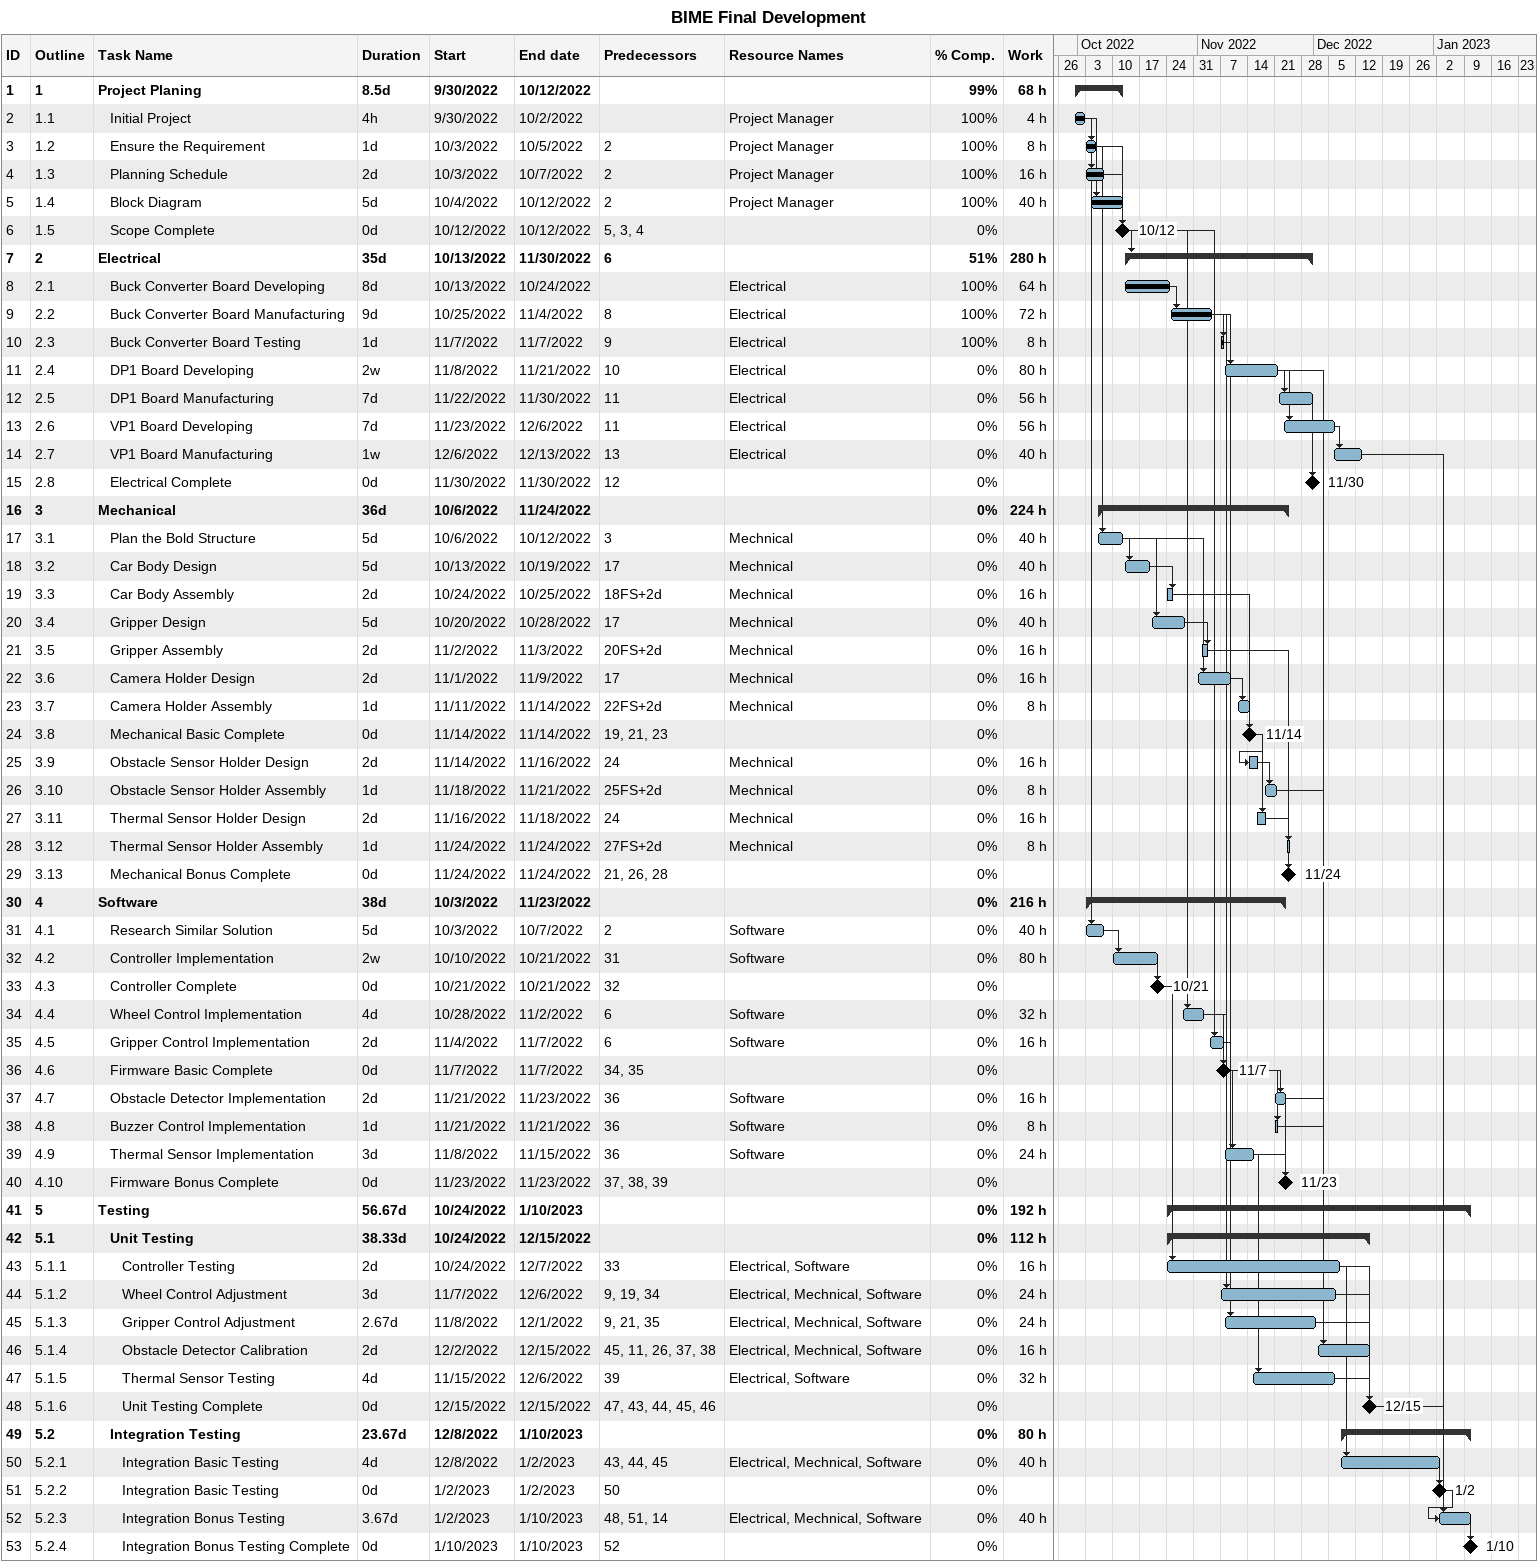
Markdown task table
BIME Final Development

| ID | WBS | Task | Duration | Start | Finish | Predecessors | Resources | % complete | Work (h) |
|---|---|---|---|---|---|---|---|---|---|
| 1 | 1 | **Project Planing** | 8.5d | 2022-09-30 | 2022-10-12 |  |  | 99 | 68 |
| 2 | 1.1 | Initial Project | 4h | 2022-09-30 | 2022-10-02 |  | Project Manager | 100 | 4 |
| 3 | 1.2 | Ensure the Requirement | 1d | 2022-10-03 | 2022-10-05 | 2 | Project Manager | 100 | 8 |
| 4 | 1.3 | Planning Schedule | 2d | 2022-10-03 | 2022-10-07 | 2 | Project Manager | 100 | 16 |
| 5 | 1.4 | Block Diagram | 5d | 2022-10-04 | 2022-10-12 | 2 | Project Manager | 100 | 40 |
| 6 | 1.5 | Scope Complete | 0d | 2022-10-12 | 2022-10-12 | 5, 3, 4 |  | 0 |  |
| 7 | 2 | **Electrical** | 35d | 2022-10-13 | 2022-11-30 | 6 |  | 51 | 280 |
| 8 | 2.1 | Buck Converter Board Developing | 8d | 2022-10-13 | 2022-10-24 |  | Electrical | 100 | 64 |
| 9 | 2.2 | Buck Converter Board Manufacturing | 9d | 2022-10-25 | 2022-11-04 | 8 | Electrical | 100 | 72 |
| 10 | 2.3 | Buck Converter Board Testing | 1d | 2022-11-07 | 2022-11-07 | 9 | Electrical | 100 | 8 |
| 11 | 2.4 | DP1 Board Developing | 2w | 2022-11-08 | 2022-11-21 | 10 | Electrical | 0 | 80 |
| 12 | 2.5 | DP1 Board Manufacturing | 7d | 2022-11-22 | 2022-11-30 | 11 | Electrical | 0 | 56 |
| 13 | 2.6 | VP1 Board Developing | 7d | 2022-11-23 | 2022-12-06 | 11 | Electrical | 0 | 56 |
| 14 | 2.7 | VP1 Board Manufacturing | 1w | 2022-12-06 | 2022-12-13 | 13 | Electrical | 0 | 40 |
| 15 | 2.8 | Electrical Complete | 0d | 2022-11-30 | 2022-11-30 | 12 |  | 0 |  |
| 16 | 3 | **Mechanical** | 36d | 2022-10-06 | 2022-11-24 |  |  | 0 | 224 |
| 17 | 3.1 | Plan the Bold Structure | 5d | 2022-10-06 | 2022-10-12 | 3 | Mechnical | 0 | 40 |
| 18 | 3.2 | Car Body Design | 5d | 2022-10-13 | 2022-10-19 | 17 | Mechnical | 0 | 40 |
| 19 | 3.3 | Car Body Assembly | 2d | 2022-10-24 | 2022-10-25 | 18FS+2d | Mechnical | 0 | 16 |
| 20 | 3.4 | Gripper Design | 5d | 2022-10-20 | 2022-10-28 | 17 | Mechnical | 0 | 40 |
| 21 | 3.5 | Gripper Assembly | 2d | 2022-11-02 | 2022-11-03 | 20FS+2d | Mechnical | 0 | 16 |
| 22 | 3.6 | Camera Holder Design | 2d | 2022-11-01 | 2022-11-09 | 17 | Mechnical | 0 | 16 |
| 23 | 3.7 | Camera Holder Assembly | 1d | 2022-11-11 | 2022-11-14 | 22FS+2d | Mechnical | 0 | 8 |
| 24 | 3.8 | Mechanical Basic Complete | 0d | 2022-11-14 | 2022-11-14 | 19, 21, 23 |  | 0 |  |
| 25 | 3.9 | Obstacle Sensor Holder Design | 2d | 2022-11-14 | 2022-11-16 | 24 | Mechnical | 0 | 16 |
| 26 | 3.10 | Obstacle Sensor Holder Assembly | 1d | 2022-11-18 | 2022-11-21 | 25FS+2d | Mechnical | 0 | 8 |
| 27 | 3.11 | Thermal Sensor Holder Design | 2d | 2022-11-16 | 2022-11-18 | 24 | Mechnical | 0 | 16 |
| 28 | 3.12 | Thermal Sensor Holder Assembly | 1d | 2022-11-24 | 2022-11-24 | 27FS+2d | Mechnical | 0 | 8 |
| 29 | 3.13 | Mechanical Bonus Complete | 0d | 2022-11-24 | 2022-11-24 | 21, 26, 28 |  | 0 |  |
| 30 | 4 | **Software** | 38d | 2022-10-03 | 2022-11-23 |  |  | 0 | 216 |
| 31 | 4.1 | Research Similar Solution | 5d | 2022-10-03 | 2022-10-07 | 2 | Software | 0 | 40 |
| 32 | 4.2 | Controller Implementation | 2w | 2022-10-10 | 2022-10-21 | 31 | Software | 0 | 80 |
| 33 | 4.3 | Controller Complete | 0d | 2022-10-21 | 2022-10-21 | 32 |  | 0 |  |
| 34 | 4.4 | Wheel Control Implementation | 4d | 2022-10-28 | 2022-11-02 | 6 | Software | 0 | 32 |
| 35 | 4.5 | Gripper Control Implementation | 2d | 2022-11-04 | 2022-11-07 | 6 | Software | 0 | 16 |
| 36 | 4.6 | Firmware Basic Complete | 0d | 2022-11-07 | 2022-11-07 | 34, 35 |  | 0 |  |
| 37 | 4.7 | Obstacle Detector Implementation | 2d | 2022-11-21 | 2022-11-23 | 36 | Software | 0 | 16 |
| 38 | 4.8 | Buzzer Control Implementation | 1d | 2022-11-21 | 2022-11-21 | 36 | Software | 0 | 8 |
| 39 | 4.9 | Thermal Sensor Implementation | 3d | 2022-11-08 | 2022-11-15 | 36 | Software | 0 | 24 |
| 40 | 4.10 | Firmware Bonus Complete | 0d | 2022-11-23 | 2022-11-23 | 37, 38, 39 |  | 0 |  |
| 41 | 5 | **Testing** | 56.67d | 2022-10-24 | 2023-01-10 |  |  | 0 | 192 |
| 42 | 5.1 | **Unit Testing** | 38.33d | 2022-10-24 | 2022-12-15 |  |  | 0 | 112 |
| 43 | 5.1.1 | Controller Testing | 2d | 2022-10-24 | 2022-12-07 | 33 | Electrical, Software | 0 | 16 |
| 44 | 5.1.2 | Wheel Control Adjustment | 3d | 2022-11-07 | 2022-12-06 | 9, 19, 34 | Electrical, Mechnical, Software | 0 | 24 |
| 45 | 5.1.3 | Gripper Control Adjustment | 2.67d | 2022-11-08 | 2022-12-01 | 9, 21, 35 | Electrical, Mechnical, Software | 0 | 24 |
| 46 | 5.1.4 | Obstacle Detector Calibration | 2d | 2022-12-02 | 2022-12-15 | 45, 11, 26, 37, 38 | Electrical, Mechnical, Software | 0 | 16 |
| 47 | 5.1.5 | Thermal Sensor Testing | 4d | 2022-11-15 | 2022-12-06 | 39 | Electrical, Software | 0 | 32 |
| 48 | 5.1.6 | Unit Testing Complete | 0d | 2022-12-15 | 2022-12-15 | 47, 43, 44, 45, 46 |  | 0 |  |
| 49 | 5.2 | **Integration Testing** | 23.67d | 2022-12-08 | 2023-01-10 |  |  | 0 | 80 |
| 50 | 5.2.1 | Integration Basic Testing | 4d | 2022-12-08 | 2023-01-02 | 43, 44, 45 | Electrical, Mechnical, Software | 0 | 40 |
| 51 | 5.2.2 | Integration Basic Testing | 0d | 2023-01-02 | 2023-01-02 | 50 |  | 0 |  |
| 52 | 5.2.3 | Integration Bonus Testing | 3.67d | 2023-01-02 | 2023-01-10 | 48, 51, 14 | Electrical, Mechnical, Software | 0 | 40 |
| 53 | 5.2.4 | Integration Bonus Testing Complete | 0d | 2023-01-10 | 2023-01-10 | 52 |  | 0 |  |
